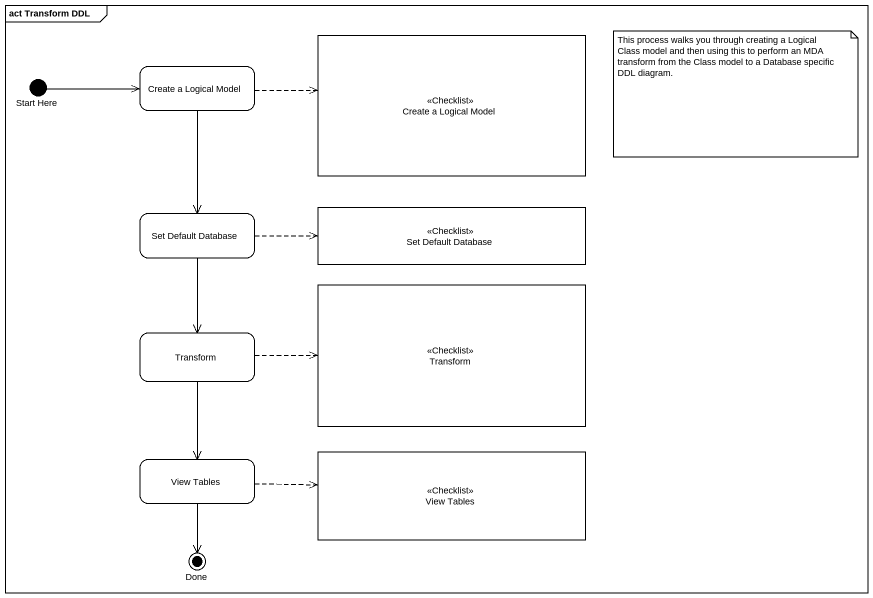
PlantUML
@startuml
mainframe act Transform DDL
hide empty description
state "Create a Logical Model" as Create_a_Logical_Model
state "Create a Logical Model" as Create_a_Logical_Model_2 <<Checklist>>
state "Start Here" as Start_Here <<start>>
state "Set Default Database" as Set_Default_Database
state "Set Default Database" as Set_Default_Database_2 <<Checklist>>
state Transform <<Checklist>>
state "Transform" as Transform_2
state "View Tables" as View_Tables <<Checklist>>
state "View Tables" as View_Tables_2
state Done <<end>>
Create_a_Logical_Model -right[dashed]-> Create_a_Logical_Model_2
Create_a_Logical_Model --> Set_Default_Database
Start_Here -right-> Create_a_Logical_Model
Set_Default_Database -right[dashed]-> Set_Default_Database_2
Set_Default_Database --> Transform_2
Transform_2 -right[dashed]-> Transform
Transform_2 --> View_Tables_2
View_Tables_2 -right[dashed]-> View_Tables
View_Tables_2 --> Done
note as N1
  This process walks you through creating a Logical Class model and then using this to perform an MDA transform from the Class model to a Database specific DDL diagram.
end note
@enduml
